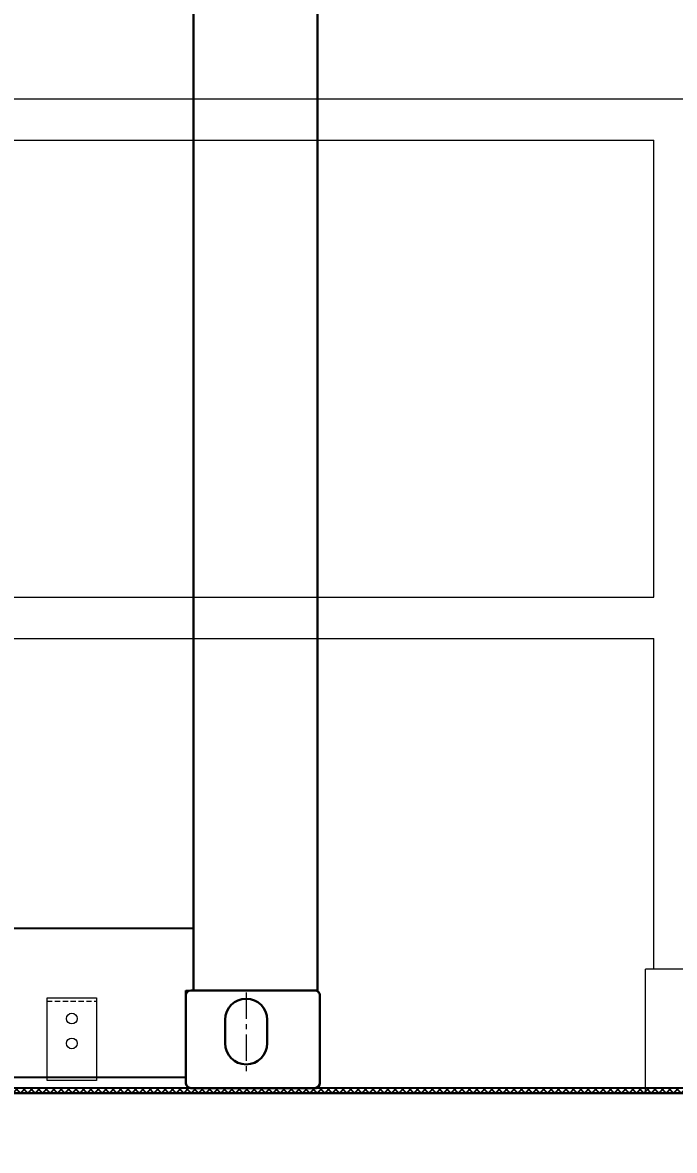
# Model space of a CAD drawing. Header units: millimetres. Extents: x 0 to 87554, y -20854 to 20404.
# Drawn here: x 50574 to 51362, y -5745 to -4380 of the extents above; entities that cross this region are included whole.
import ezdxf

# ---------------------------------------------------------------- set-up
doc = ezdxf.new("R2010")
doc.units = ezdxf.units.MM
doc.linetypes.add('CENTER', pattern=[50.8, 31.75, -6.35, 6.35, -6.35])
doc.linetypes.add('HIDDEN', pattern=[9.525, 6.35, -3.175])
doc.layers.get('0').update_dxf_attribs({"lineweight": 15})
doc.layers.get('Defpoints').update_dxf_attribs({"lineweight": 15})
doc.layers.add('02___PRT_ALL_AXES', color=7, linetype='Continuous')
for name, color, linetype, lineweight in [('AM_0', 7, 'Continuous', 30), ('AM_7N', 4, 'CENTER', 15), ('THICK', 7, 'Continuous', 0)]:
    doc.layers.add(name, color=color, linetype=linetype, lineweight=lineweight)
doc.styles.add('TH_GBDIM', font='romans.shx', dxfattribs={"width": 0.8, "bigfont": 'gbcbig.shx'})
doc.dimstyles.new('TH_GBDIM', dxfattribs={"dimscale": 42, "dimtxt": 3, "dimasz": 3, "dimexe": 1.2, "dimexo": 0, "dimgap": 1, "dimtad": 1, "dimdec": 1, "dimlfac": -1.5, "dimdsep": 46, "dimtxsty": 'TH_GBDIM', "dimcen": 2.5, "dimclrd": 130, "dimclre": 130, "dimclrt": 3, "dimadec": 0, "dimazin": 2, "dimtfac": 0.714286, "dimtdec": 1, "dimtmove": 0, "dimatfit": 3, "dimfxl": 1, "dimtolj": 1, "dimtzin": 0, "dimlwd": -1, "dimlwe": -1, "dimarcsym": 0})

# ---------------------------------------------------------------- blocks, each defined once
blk = doc.blocks.new('*D92')
at = {"color": 130}
for p, q in [((50930.5, -4341.3), (50930.5, -4132.8)), ((52374.5, -4715), (52374.5, -4132.8)), ((51056.5, -4183.2), (52248.5, -4183.2))]:
    blk.add_line(p, q, dxfattribs=at)
at = {"color": 130, "lineweight": -3}
for points in [[(51056.5, -4162.2), (51056.5, -4204.2), (50930.5, -4183.2)], [(52248.5, -4162.2), (52248.5, -4204.2), (52374.5, -4183.2)]]:
    blk.add_solid(points, dxfattribs=at)
at = {"layer": 'Defpoints', "color": 0, "lineweight": -3}
for p in [(52374.5, -4183.2), (50930.5, -4341.3, 19235.7), (52374.5, -4715, 19235.7)]:
    blk.add_point(p, dxfattribs=at)
at = {"color": 3, "insert": (51652.5, -4078.2), "char_height": 126, "attachment_point": 5, "style": 'TH_GBDIM'}
blk.add_mtext('\\A1;1444', dxfattribs=at)
blk = doc.blocks.new('y5i76i7676')
at = {"color": 7, "linetype": 'Continuous'}
for p, q in [((952068.8, -64551.6, 19235.7), (953842.8, -64551.6, 19235.7)), ((952068.8, -64601.6, 19235.7), (952930.8, -64601.6, 19235.7)), ((952930.8, -65154.6, 19235.7), (952930.8, -64601.6, 19235.7)), ((951943.8, -65154.6, 19235.7), (952930.8, -65154.6, 19235.7)), ((951943.8, -65204.6, 19235.7), (952930.8, -65204.6, 19235.7)), ((952930.8, -65604.6, 19235.7), (952930.8, -65204.6, 19235.7)), ((952920.8, -65754.6, 19235.7), (952920.8, -65604.6, 19235.7)), ((952990.8, -65604.6, 19235.7), (952920.8, -65604.6, 19235.7))]:
    blk.add_line(p, q, dxfattribs=at)
at = {"layer": '02___PRT_ALL_AXES', "color": 7, "linetype": 'Continuous'}
blk.add_line((954027.8, -65754.6, 19235.7), (948587.8, -65754.6, 19235.7), dxfattribs=at)
blk = doc.blocks.new('e4tggg')
at = {"color": 87, "lineweight": 13}
blk.add_lwpolyline([(1456.3, -2015.2), (1456.3, -1915.2), (1516.3, -1915.2), (1516.3, -2015.2)], close=True, dxfattribs=at)
at = {"color": 87, "linetype": 'HIDDEN', "lineweight": 13}
blk.add_lwpolyline([(1456.3, -2011.2), (1456.3, -1919.2), (1516.3, -1919.2), (1516.3, -2011.2)], close=True, dxfattribs=at)
at = {"color": 87, "lineweight": 13}
for centre in [(1486.3, -1940.2), (1486.3, -1970.2)]:
    blk.add_circle(centre, 6.5, dxfattribs=at)
at = {"layer": 'AM_0', "color": 87}
for p, q in [((1633.3, 753.8), (1633.3, -1906.2)), ((1783.3, -1906.2), (1783.3, 753.8)), ((1780.3, -1906.2), (1630.3, -1906.2)), ((1631.3, -1906.2), (1783.3, -1906.2)), ((1624.3, -1912.2), (1624.3, -2018.2)), ((1786.3, -2018.2), (1786.3, -1912.2)), ((1671.7, -1941.6), (1671.7, -1970.1)), ((1722.7, -1970.1), (1722.7, -1941.6)), ((1630.3, -2024.2), (1780.3, -2024.2)), ((1782.3, -2024.2), (1630.3, -2024.2))]:
    blk.add_line(p, q, dxfattribs=at)
for centre, radius, start, end in [((1630.3, -1912.2), 6.01, 90, 180), ((1780.3, -1912.2), 6, 359.9999, 90), ((1697.2, -1941.6), 25.5, 0, 180), ((1697.2, -1970.1), 25.5, 180, 0), ((1630.3, -2018.2), 6.01, 180, 270), ((1780.3, -2018.2), 6.01, 270, 0)]:
    blk.add_arc(centre, radius, start, end, dxfattribs=at)
at = {"layer": 'AM_7N', "color": 87}
blk.add_line((1697.2, -1908.7), (1697.2, -2008.8), dxfattribs=at)
at = {"layer": 'THICK', "color": 87, "lineweight": -3}
for p, q in [((1633.3, -1831.2), (-498.7, -1831.2)), ((1633.3, -1906.2), (1633.3, -1831.2)), ((1624.3, -1906.2), (1633.3, -1906.2)), ((1624.3, -2011.2), (1624.3, -1906.2)), ((-489.7, -2011.2), (1624.3, -2011.2))]:
    blk.add_line(p, q, dxfattribs=at)

msp = doc.modelspace()

# ---------------------------------------------------------------- hatches: boundary and pattern name
at = {"lineweight": 25}
h = msp.add_hatch(dxfattribs=at)
h.set_pattern_fill('ANSI37', color=6, scale=2, style=0)
h.set_pattern_definition([(45, (47715.4595, -5675.7154), (-4.490128, 4.490128), []), (135, (47715.4595, -5675.7154), (-4.490128, -4.490128), [])])
h.paths.add_polyline_path([(47014.46, -5675.715), (52414.46, -5675.715), (52414.46, -5669.679), (47014.46, -5669.679)])

# ---------------------------------------------------------------- linework, layer by layer
at = {"elevation": 19235.731}
msp.add_lwpolyline([(46994.46, -5675.715), (52434.46, -5675.715), (52434.46, -5875.74), (46994.46, -5875.74)], close=True, dxfattribs=at)
at = {"color": 6, "lineweight": 25, "elevation": 19235.731}
msp.add_lwpolyline([(47014.46, -5675.715), (52414.46, -5675.715), (52414.46, -5669.679), (47014.46, -5669.679)], close=True, dxfattribs=at)

# ---------------------------------------------------------------- block references
at = {"lineweight": -3}
msp.add_blockref('e4tggg', (49147.147, -3645.479, 19235.731), dxfattribs=at)
at = {"layer": 'THICK', "lineweight": -3}
msp.add_blockref('y5i76i7676', (-901593.344, 60078.863), dxfattribs=at)

# ---------------------------------------------------------------- dimensions: what is measured, and where the dimension line sits
dim = msp.add_linear_dim(base=(52374.464, -4183.191), p1=(50930.458, -4341.308, 19235.731), p2=(52374.464, -4715.01, 19235.731), dimstyle='TH_GBDIM', override={"dimdec": 0})
dim.commit()
dim.dimension.update_dxf_attribs({"geometry": '*D92', "text_midpoint": (51652.461, -4078.191)})

doc.saveas('drawing.dxf')
